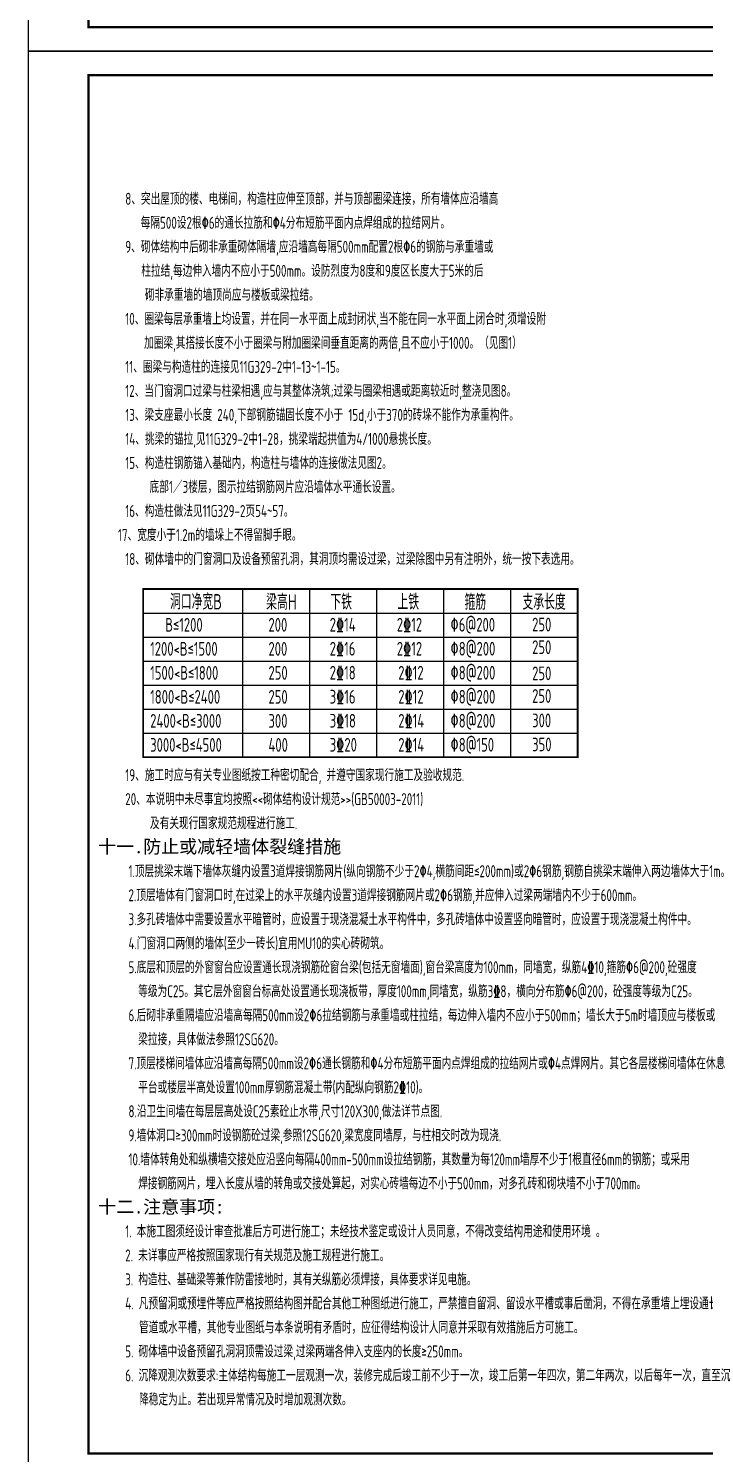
# Model space of a CAD drawing. Extents: x -159214 to 158333, y 7819 to 689505.
# Drawn here: x 24683 to 52847, y 505619 to 564961 of the extents above; entities that cross this region are included whole.
import ezdxf
from ezdxf.enums import TextEntityAlignment as Align

# ---------------------------------------------------------------- set-up
doc = ezdxf.new("R2010")
doc.units = 0
doc.header["$LTSCALE"] = 1000
for name, color, linetype in [('d-檩条布置', 7, 'CONTINUOUS'), ('MOUNT', 3, 'CONTINUOUS'), ('PUB_DWGN', 7, 'CONTINUOUS'), ('PUB_TEXT', 7, 'CONTINUOUS'), ('PUB_TITLE', 4, 'CONTINUOUS'), ('TEXT', 7, 'CONTINUOUS'), ('文字层', 7, 'CONTINUOUS'), ('标注层', 3, 'CONTINUOUS'), ('邓-BURY_NUM', 7, 'CONTINUOUS')]:
    doc.layers.add(name, color=color, linetype=linetype)
doc.layers.add('S-ANNO-TEXT', color=7, linetype='CONTINUOUS', lineweight=0)
doc.styles.add('-GBCBIGGBENOR', font='GBENOR.shx', dxfattribs={"bigfont": 'GBCBIG.shx'})
doc.styles.add('-黑体', font='SIMHEI.TTF')
doc.styles.add('HZTXT', font='romans', dxfattribs={"bigfont": 'hztxt'})
doc.styles.add('title_font', font='GBENOR.shx', dxfattribs={"bigfont": 'GBCBIG.shx'})
doc.styles.add('TSSD_Rein', font='tssdeng.shx', dxfattribs={"width": 0.7, "bigfont": 'hztxt.shx'})

# ---------------------------------------------------------------- blocks, each defined once
blk = doc.blocks.new('A1结构')
at = {"layer": 'PUB_TITLE'}
blk.add_lwpolyline([(0, -594), (0, 0), (841, 0), (841, -594)], close=True, dxfattribs=at)
at = {"layer": 'PUB_TITLE', "const_width": 1}
blk.add_lwpolyline([(25, -584), (25, -10), (831, -10), (831, -584)], close=True, dxfattribs=at)
at = {"layer": 'MOUNT', "color": 4, "style": 'HZTXT'}
blk.add_attdef('00', (821.35, -580.37), '', height=2.2, dxfattribs=at)
at = {"layer": 'PUB_DWGN', "style": 'title_font'}
for tag, height, p in [('工程名称1', 6, (798.69, -475.05)), ('工程名称2', 6, (798.69, -483.99)), ('图号', 4, (798.69, -580.71))]:
    blk.add_attdef(tag, text='', height=height, dxfattribs=at).set_placement(p, align=Align.CENTER)
at = {"layer": 'PUB_TEXT', "style": '-GBCBIGGBENOR'}
for tag, height, p in [('图名1', 5.66, (798.69, -515.75)), ('图名2', 5.66, (799.16, -522.03)), ('日期', 4, (780.76, -566.9)), ('比例', 4, (816.49, -566.69))]:
    blk.add_attdef(tag, text='', height=height, dxfattribs=at).set_placement(p, align=Align.CENTER)
blk = doc.blocks.new('砌体说明2')
at = {"layer": '标注层'}
for p, q in [((6409.9, -80800), (6409.9, -87800)), ((9204, -80800), (9204, -87800)), ((11998.1, -80800), (11998.1, -87800)), ((14792.1, -80800), (14792.1, -87800)), ((17586.2, -80800), (17586.2, -87800)), ((2278.1, -81800), (20380.3, -81800)), ((2278.1, -82800), (20380.3, -82800)), ((2278.1, -83800), (20380.3, -83800)), ((2278.1, -84800), (20380.3, -84800)), ((2278.1, -85800), (20380.3, -85800)), ((2278.1, -86800), (20380.3, -86800))]:
    blk.add_line(p, q, dxfattribs=at)
at = {"layer": '标注层', "const_width": 71.4}
blk.add_lwpolyline([(20380.3, -87800), (2278.1, -87800), (2278.1, -80800), (20380.3, -80800)], close=True, dxfattribs=at)
at = {"layer": 'S-ANNO-TEXT', "color": 2, "style": '-黑体'}
for s, p in [('十一.防止或减轻墙体裂缝措施', (402.2, -91800)), ('十二.注意事项:', (402.2, -106800))]:
    blk.add_text(s, height=550, dxfattribs=at).set_placement(p)
at = {"layer": 'S-ANNO-TEXT', "style": 'TSSD_Rein', "width": 0.7}
for s, p in [('1.顶层挑梁末端下墙体灰缝内设置3道焊接钢筋网片(纵向钢筋不少于2\x824,横筋间距≤200mm)或2\x826钢筋,钢筋自挑梁末端伸入两边墙体大于1m。', (1665.8, -92801.1)), ('2.顶层墙体有门窗洞口时,在过梁上的水平灰缝内设置3道焊接钢筋网片或2\x826钢筋,并应伸入过梁两端墙内不少于600mm。', (1665.8, -93801.1)), ('3.多孔砖墙体中需要设置水平暗管时，应设置于现浇混凝土水平构件中，多孔砖墙体中设置竖向暗管时，应设置于现浇混凝土构件中。', (1665.8, -94801.1)), ('4.门窗洞口两侧的墙体(至少一砖长)宜用MU10的实心砖砌筑。', (1665.8, -95801.1)), ('5.底层和顶层的外窗窗台应设置通长现浇钢筋砼窗台梁(包括无窗墙面),窗台梁高度为100mm，同墙宽，纵筋4\x8410,箍筋\x826@200,砼强度', (1665.8, -96801.1)), ('等级为C25。其它层外窗窗台标高处设置通长现浇板带，厚度100mm,同墙宽，纵筋3\x848，横向分布筋\x826@200，砼强度等级为C25。', (2072.5, -97801.1)), ('6.后砌非承重隔墙应沿墙高每隔500mm设2\x826拉结钢筋与承重墙或柱拉结，每边伸入墙内不应小于500mm；墙长大于5m时墙顶应与楼板或', (1665.8, -98801.1)), ('梁拉接，具体做法参照12SG620。', (2072.5, -99801.1)), ('7.顶层楼梯间墙体应沿墙高每隔500mm设2\x826通长钢筋和\x824分布短筋平面内点焊组成的拉结网片或\x824点焊网片。其它各层楼梯间墙体在休息', (1665.8, -100801.1)), ('平台或楼层半高处设置100mm厚钢筋混凝土带(内配纵向钢筋2\x8410)。 ', (2072.5, -101801.1)), ('8.沿卫生间墙在每层层高处设C25素砼止水带,尺寸120X300,做法详节点图.', (1665.8, -102801.1)), ('9.墙体洞口≥300mm时设钢筋砼过梁,参照12SG620,梁宽度同墙厚，与柱相交时改为现浇.', (1665.8, -103801.1)), ('10.墙体转角处和纵横墙交接处应沿竖向每隔400mm-500mm设拉结钢筋，其数量为每120mm墙厚不少于1根直径6mm的钢筋；或采用', (1665.8, -104801.1)), ('焊接钢筋网片，埋入长度从墙的转角或交接处算起，对实心砖墙每边不小于500mm，对多孔砖和砌块墙不小于700mm。', (2072.5, -105801.1)), ('1. 本施工图须经设计审查批准后方可进行施工；未经技术鉴定或设计人员同意，不得改变结构用途和使用环境 。', (1530.4, -107800)), ('2. 未详事应严格按照国家现行有关规范及施工规程进行施工。', (1530.4, -108800)), ('3. 构造柱、基础梁等兼作防雷接地时，其有关纵筋必须焊接，具体要求详见电施。', (1530.4, -109800)), ('4. 凡预留洞或预埋件等应严格按照结构图并配合其他工种图纸进行施工，严禁擅自留洞、留设水平槽或事后凿洞，不得在承重墙上埋设通长水平', (1530.4, -110800)), ('管道或水平槽，其他专业图纸与本条说明有矛盾时，应征得结构设计人同意并采取有效措施后方可施工。', (2108.2, -111800)), ('5. 砌体墙中设备预留孔洞洞顶需设过梁,过梁两端各伸入支座内的长度≥250mm。', (1530.4, -112800)), ('6. 沉降观测次数要求:主体结构每施工一层观测一次，装修完成后竣工前不少于一次，竣工后第一年四次，第二年两次，以后每年一次，直至沉', (1530.4, -113800)), ('降稳定为止。若出现异常情况及时增加观测次数。', (2108.2, -114800))]:
    blk.add_text(s, height=500, dxfattribs=at).set_placement(p)
blk.add_attdef('图名', text='', height=500, dxfattribs=at).set_placement((1743.1, -7235.6), align=Align.CENTER)
at = {"layer": 'TEXT', "style": 'TSSD_Rein', "width": 0.7}
for s, p in [('8、突出屋顶的楼、电梯间，构造柱应伸至顶部，并与顶部圈梁连接，所有墙体应沿墙高', (1530.4, -64800)), ('每隔500设2根\x826的通长拉筋和\x824分布短筋平面内点焊组成的拉结网片。', (2174.6, -65800)), ('9、砌体结构中后砌非承重砌体隔墙,应沿墙高每隔500mm配置2根\x826的钢筋与承重墙或', (1530.4, -66800)), ('柱拉结,每边伸入墙内不应小于500mm。设防烈度为8度和9度区长度大于5米的后', (2200.4, -67800)), ('砌非承重墙的墙顶尚应与楼板或梁拉结。', (2347.5, -68800)), ('10、圈梁每层承重墙上均设置，并在同一水平面上成封闭状,当不能在同一水平面上闭合时,须增设附', (1530.4, -69800)), ('加圈梁,其搭接长度不小于圈梁与附加圈梁间垂直距离的两倍,且不应小于1000。（见图1）', (2315.9, -70800)), ('11、圈梁与构造柱的连接见11G329-2中1-13~1-15。', (1530.4, -71800)), ('12、当门窗洞口过梁与柱梁相遇,应与其整体浇筑;过梁与圈梁相遇或距离较近时,整浇见图8。', (1530.4, -72800)), ('13、梁支座最小长度 240,下部钢筋锚固长度不小于 15d,小于370的砖垛不能作为承重构件。', (1530.4, -73800)), ('14、挑梁的锚拉,见11G329-2中1-28，挑梁端起拱值为4/1000悬挑长度。', (1530.4, -74800)), ('15、构造柱钢筋锚入基础内，构造柱与墙体的连接做法见图2。', (1530.4, -75800)), ('底部1／3楼层，图示拉结钢筋网片应沿墙体水平通长设置。 ', (2544.5, -76800)), ('16、构造柱做法见11G329-2页54~57。', (1530.4, -77800)), ('18、砌体墙中的门窗洞口及设备预留孔洞，其洞顶均需设过梁，过梁除图中另有注明外，统一按下表选用。', (1530.4, -79800)), ('19、施工时应与有关专业图纸按工种密切配合, 并遵守国家现行施工及验收规范.', (1530.4, -88800)), ('20、本说明中未尽事宜均按照<<砌体结构设计规范>>(GB50003-2011)', (1530.4, -89800)), ('  及有关现行国家规范规程进行施工.', (2137.5, -90800))]:
    blk.add_text(s, height=500, dxfattribs=at).set_placement(p)
blk.add_text('17、宽度小于1.2m的墙垛上不得留脚手眼。', height=500, dxfattribs=at).set_placement((5052, -78800), align=Align.CENTER)
at = {"layer": '文字层', "style": 'TSSD_Rein', "width": 0.7}
for s, height, p in [('洞口净宽B', 642.86, (3397.2, -81651.9)), ('梁高H', 642.86, (7403.1, -81664.6)), ('下铁', 642.86, (10077.4, -81664.6)), ('上铁', 642.86, (12871.5, -81664.6)), ('箍筋', 642.86, (15665.5, -81664.6)), ('支承长度', 642.86, (18081.9, -81664.6)), ('B≤1200', 571.43, (3197.3, -82577.5)), ('200', 571.43, (7498.2, -82577.5)), ('2\x8414', 571.43, (10049.7, -82571.4)), ('2\x8412', 571.43, (12843.8, -82571.4)), ('\x826@200', 571.43, (15083.5, -82571.4)), ('250', 571.43, (18483.3, -82565.2)), ('1200<B≤1500', 571.429, (2570.4, -83577.5)), ('200', 571.43, (7498.2, -83577.5)), ('2\x8416', 571.43, (10049.7, -83571.4)), ('2\x8412', 571.43, (12843.8, -83571.4)), ('\x828@200', 571.43, (15083.5, -83571.4)), ('250', 571.43, (18483.3, -83509.4)), ('1500<B≤1800', 571.429, (2570.4, -84577.5)), ('250', 571.43, (7498.2, -84577.5)), ('2\x8418', 571.43, (10049.7, -84571.4)), ('2\x8412', 571.43, (12905.8, -84571.4)), ('\x828@200', 571.43, (15083.5, -84571.4)), ('250', 571.43, (18483.3, -84598.8)), ('1800<B≤2400', 571.429, (2570.4, -85577.5)), ('250', 571.43, (7498.2, -85577.5)), ('3\x8416', 571.43, (10049.7, -85571.4)), ('2\x8412', 571.43, (12905.8, -85571.4)), ('\x828@200', 571.43, (15083.5, -85571.4)), ('250', 571.43, (18483.3, -85540.7)), ('2400<B≤3000', 571.429, (2570.4, -86577.5)), ('300', 571.43, (7498.2, -86577.5)), ('3\x8418', 571.43, (10049.7, -86571.4)), ('2\x8414', 571.43, (12905.8, -86571.4)), ('\x828@200', 571.43, (15083.5, -86571.4)), ('300', 571.43, (18483.3, -86557.5)), ('3000<B≤4500', 571.429, (2570.4, -87577.5)), ('400', 571.43, (7498.2, -87577.5)), ('3\x8420', 571.43, (10049.7, -87571.4)), ('2\x8414', 571.43, (12905.8, -87571.4)), ('\x828@150', 571.43, (15083.5, -87571.4)), ('350', 571.43, (18483.3, -87557.5))]:
    blk.add_text(s, height=height, dxfattribs=at).set_placement(p)

msp = doc.modelspace()

# ---------------------------------------------------------------- block references
at = {"layer": 'd-檩条布置', "xscale": 100, "yscale": 100, "zscale": 100}
for p in [(24682.6, 623418.8), (24682.6, 564018.8)]:
    msp.add_blockref('A1结构', p, dxfattribs=at)
at = {"layer": '邓-BURY_NUM'}
msp.add_blockref('砌体说明2', (27182.6, 622418.8), dxfattribs=at)

doc.saveas('drawing.dxf')
